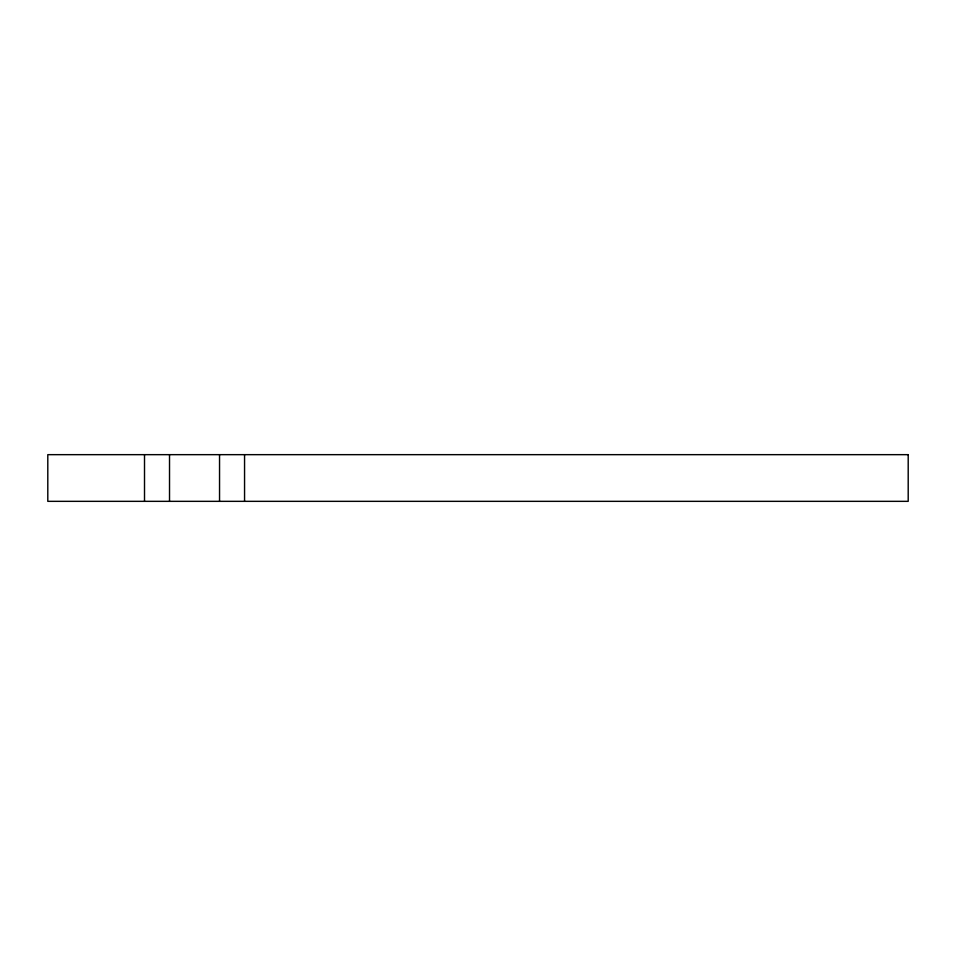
<?xml version="1.0" encoding="UTF-8"?>
<svg xmlns="http://www.w3.org/2000/svg" width="956" height="956" viewBox="0 0 956 956"><rect width="100%" height="100%" fill="white"/><g stroke="black" fill="none" stroke-linecap="round" stroke-linejoin="round"><path stroke-width="1.43" d="M244.557 454.662L244.557 501.338M219.545 454.662L219.545 501.338M169.523 454.662L169.523 501.338M144.511 454.662L144.511 501.338M908.2 454.662L47.8 454.662L47.8 501.338L908.2 501.338L908.2 454.662"/></g></svg>
